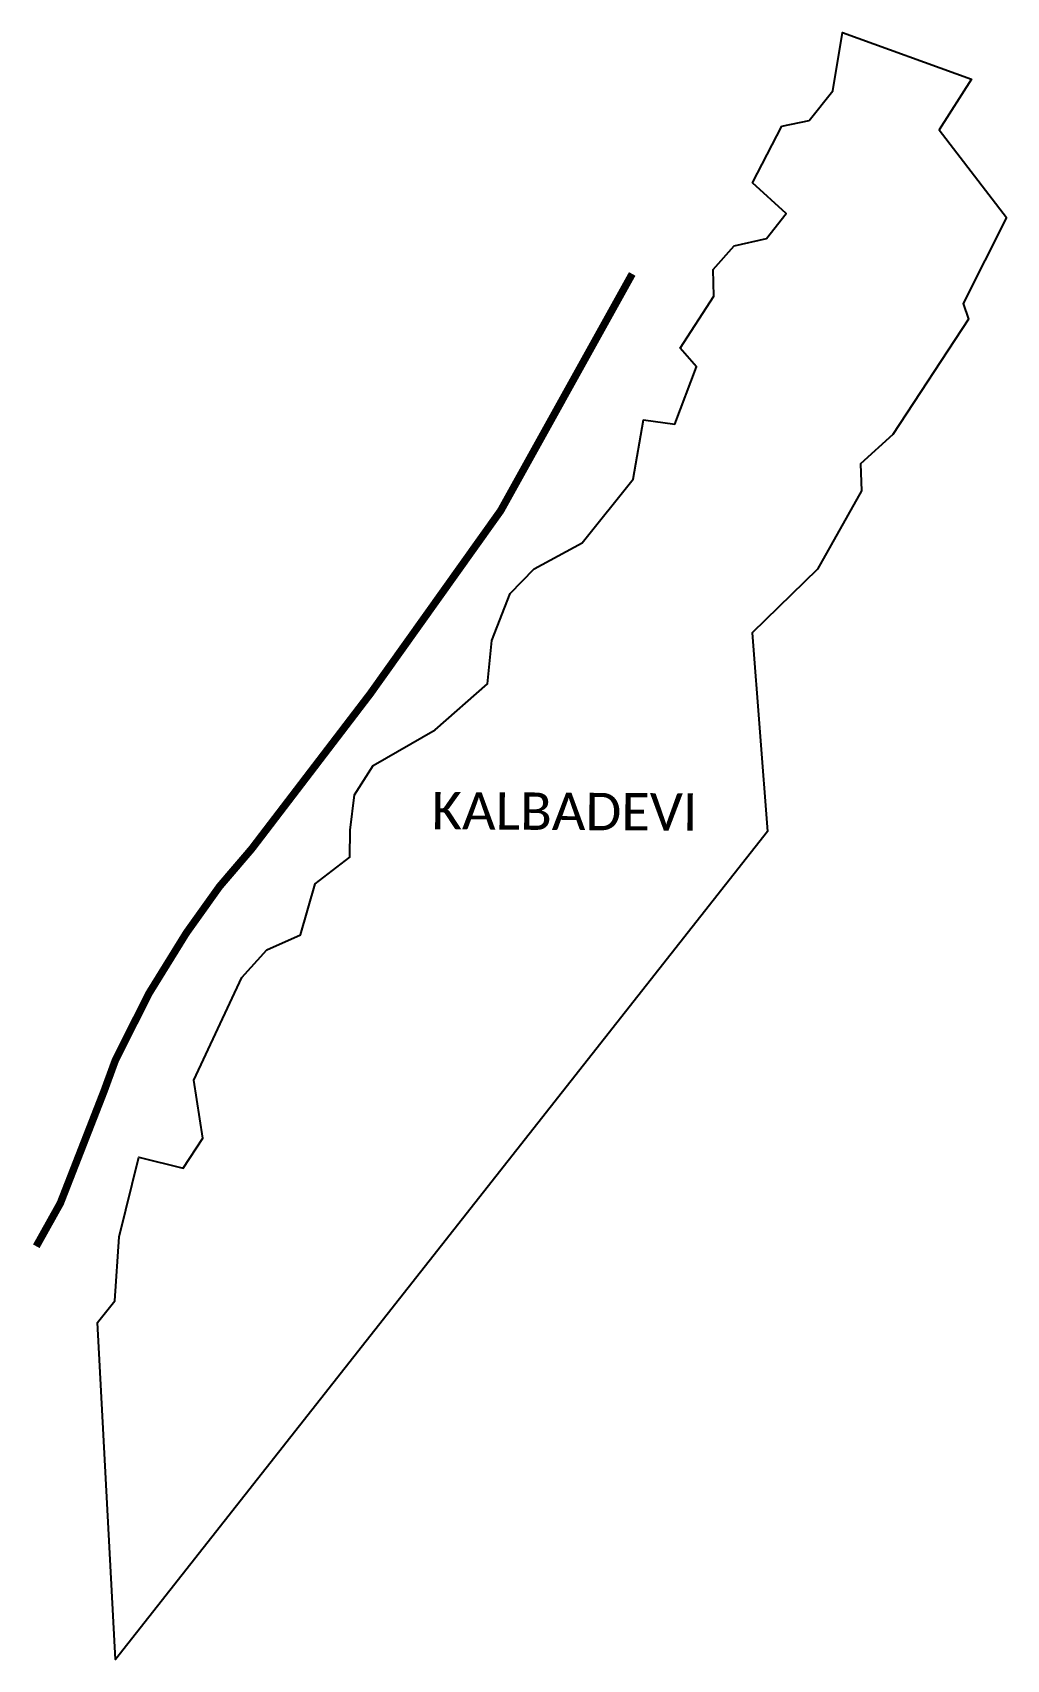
# Model space of a CAD drawing. Header units: metres. Extents: x 316753 to 318058, y 1884055 to 1886235.
import ezdxf

# ---------------------------------------------------------------- set-up
doc = ezdxf.new("R2010")
doc.units = ezdxf.units.M
for name, color, linetype in [('ARTIFICIALLY PROTECTED', 10, 'Continuous'), ('village', 3, 'Continuous'), ('VILLAGE NAME', 250, 'Continuous')]:
    doc.layers.add(name, color=color, linetype=linetype)
doc.styles.get("Standard").update_dxf_attribs({"font": 'calibri.ttf'})

msp = doc.modelspace()

# ---------------------------------------------------------------- linework, layer by layer
at = {"layer": 'ARTIFICIALLY PROTECTED', "const_width": 10, "flags": 128}
msp.add_lwpolyline([(317556.5, 1885911.4), (317526, 1885856.5), (317380.4, 1885594.3), (317205.6, 1885348.9), (317046.8, 1885141.1), (317003.7, 1885090.7), (316959.2, 1885028.3), (316909.3, 1884947.6), (316864.4, 1884858.4), (316849, 1884816.3), (316790.6, 1884666.6), (316758.4, 1884608.9)], dxfattribs=at)
at = {"layer": 'village', "flags": 128}
msp.add_lwpolyline([(317756.9, 1886109.5), (317793.3, 1886116.8)], dxfattribs=at)
at = {"layer": 'village', "color": 3, "true_color": 0x00ff00}
for points in [[(317793.3, 1886116.8, 0), (317825.3, 1886156.8, 0), (317838.2, 1886234.7, 0), (318010.8, 1886172.3, 0), (317967.5, 1886104.5, 0), (318057.7, 1885987.1, 0)], [(318057.7, 1885987.1, 0), (317999.6, 1885871.6, 0), (318006.9, 1885850.9, 0), (317905.7, 1885696.3, 0), (317862.4, 1885656.9, 0), (317863.7, 1885621, 0), (317804.6, 1885516.1, 0), (317717.3, 1885430.7, 0), (317737.7, 1885164.4, 0), (316864.3, 1884055.4, 0), (316840.3, 1884506.6, 0), (316863.6, 1884535.9, 0), (316869.5, 1884621.3, 0), (316895.5, 1884728.1, 0), (316955.2, 1884713.7, 0), (316981.4, 1884753.5, 0), (316969.4, 1884831.3, 0), (317033.5, 1884969.1, 0), (317067.2, 1885006, 0), (317112.4, 1885026, 0), (317132.1, 1885094.3, 0), (317178.1, 1885130, 0), (317178.7, 1885166.4, 0), (317184.7, 1885213.5, 0), (317209.4, 1885253.1, 0), (317292.8, 1885300.7, 0), (317362.7, 1885362.1, 0), (317368.4, 1885420.4, 0), (317393.1, 1885483.3, 0), (317425.3, 1885516.4, 0), (317489.4, 1885551.1, 0), (317557.9, 1885636.6, 0), (317571.6, 1885715.8, 0), (317613.7, 1885709.9, 0), (317642.8, 1885787, 0), (317620.6, 1885811.9, 0), (317665.9, 1885881.8, 0), (317665.1, 1885917.4, 0), (317692.9, 1885948.9, 0), (317736.2, 1885958.8, 0), (317762.9, 1885992.2, 0), (317717.8, 1886033.2, 0), (317756.9, 1886109.5, 0)]]:
    msp.add_polyline3d(points, dxfattribs=at)

# ---------------------------------------------------------------- texts
at = {"layer": 'VILLAGE NAME', "insert": (317288.1, 1885217.5), "char_height": 50.04, "attachment_point": 1, "rotation": 359.6762}
msp.add_mtext_dynamic_manual_height_columns('KALBADEVI', width=372.884, gutter_width=520.2, heights=[0], dxfattribs=at)

doc.saveas('drawing.dxf')
